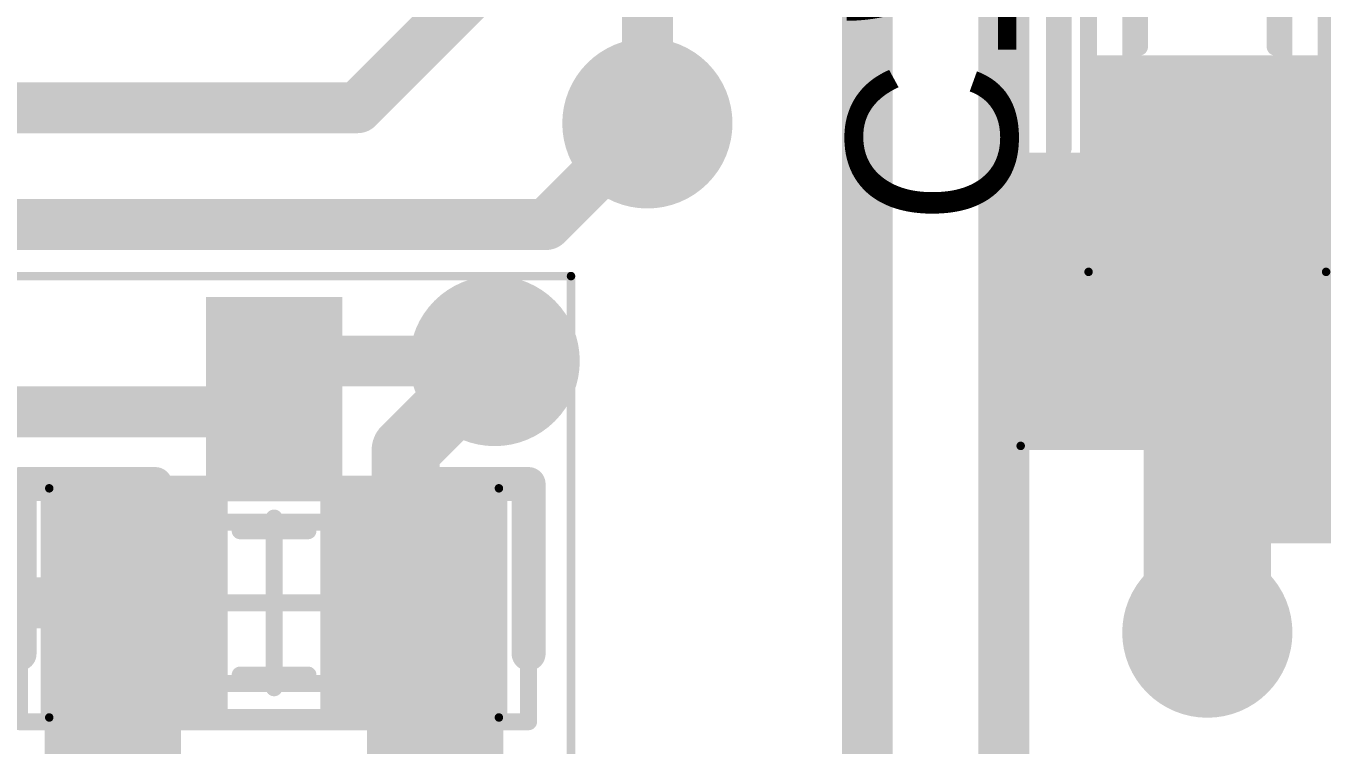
# Model space of a CAD drawing. Header units: millimetres. Extents: x 29 to 180, y 30 to 200.
# Drawn here: x 148.34 to 155.98, y 158.74 to 162.97 of the extents above; entities that cross this region are included whole.
import ezdxf

# ---------------------------------------------------------------- set-up
doc = ezdxf.new("R2010")
doc.units = ezdxf.units.MM
for name, color, linetype in [('BottomLayer', 5, 'Continuous'), ('BottomOverlay', 54, 'Continuous'), ('BottomPaste', 16, 'Continuous'), ('BottomSolder', 6, 'Continuous'), ('Mechanical13', 56, 'Continuous'), ('Mechanical15', 56, 'Continuous'), ('MultiLayer', 9, 'Continuous'), ('TopLayer', 1, 'Continuous'), ('TopOverlay', 2, 'Continuous'), ('TopPaste', 8, 'Continuous'), ('TopSolder', 216, 'Continuous'), ('ViaHoleLayer', 16, 'Continuous')]:
    doc.layers.add(name, color=color, linetype=linetype)

# ---------------------------------------------------------------- blocks, each defined once
blk = doc.blocks.new('SMD_C_1206_638')
at = {"layer": 'Mechanical13', "const_width": 0.0999998}
for points in [[(-1.69999914, 0.90000074), (-1.69999914, -0.8999982)], [(-1.69999914, 0.90000074), (1.70000168, 0.90000074)], [(1.70000168, 0.90000074), (1.70000168, -0.8999982)], [(-1.69999914, -0.8999982), (1.70000168, -0.8999982)]]:
    blk.add_lwpolyline(points, dxfattribs=at)
at = {"layer": 'Mechanical13', "const_width": 0.0499999}
for points in [[(-1.72499782, 0.90000074, 1), (-1.67500046, 0.90000074, 1)], [(-1.72499782, 0.90000074, 1), (-1.67500046, 0.90000074, 1)], [(1.675003, 0.90000074, 1), (1.72500036, 0.90000074, 1)], [(1.675003, 0.90000074, 1), (1.72500036, 0.90000074, 1)], [(-1.72499782, -0.8999982, 1), (-1.67500046, -0.8999982, 1)], [(-1.72499782, -0.8999982, 1), (-1.67500046, -0.8999982, 1)], [(1.675003, -0.8999982, 1), (1.72500036, -0.8999982, 1)], [(1.675003, -0.8999982, 1), (1.72500036, -0.8999982, 1)]]:
    blk.add_lwpolyline(points, format="xyb", close=True, dxfattribs=at)
at = {"layer": 'Mechanical15', "const_width": 0.0499999}
for points in [[(-2.50000008, 1.10000034), (-2.50000008, -1.10000034)], [(-2.50000008, 1.10000034), (2.47499886, 1.10000034)], [(2.47499886, 1.10000034), (2.47499886, -1.10000034)], [(-2.50000008, -1.10000034), (2.47499886, -1.10000034)]]:
    blk.add_lwpolyline(points, dxfattribs=at)
at = {"layer": 'Mechanical15', "const_width": 0.02499868}
for points in [[(-2.51249942, 1.10000034, 1), (-2.48750074, 1.10000034, 1)], [(-2.51249942, 1.10000034, 1), (-2.48750074, 1.10000034, 1)], [(2.46249952, 1.10000034, 1), (2.4874982, 1.10000034, 1)], [(2.46249952, 1.10000034, 1), (2.4874982, 1.10000034, 1)], [(-2.51249942, -1.10000034, 1), (-2.48750074, -1.10000034, 1)], [(-2.51249942, -1.10000034, 1), (-2.48750074, -1.10000034, 1)], [(2.46249952, -1.10000034, 1), (2.4874982, -1.10000034, 1)], [(2.46249952, -1.10000034, 1), (2.4874982, -1.10000034, 1)]]:
    blk.add_lwpolyline(points, format="xyb", close=True, dxfattribs=at)
at = {"layer": 'TopLayer'}
for points in [[(-0.8749995199999999, -0.9499981), (-0.8749995199999999, 0.9499981), (-2.32499916, -0.9499981), (-2.32499916, 0.9499981)], [(2.3250017, -0.9499981), (2.3250017, 0.9499981), (0.8750020599999999, -0.9499981), (0.8750020599999999, 0.9499981)]]:
    blk.add_solid(points, dxfattribs=at)
at = {"layer": 'TopOverlay', "const_width": 0.0999998}
for points in [[(-2.47499886, 1.10000034), (-2.47499886, -1.10000034)], [(-2.47499886, 1.10000034), (2.47499886, 1.10000034)], [(2.47499886, 1.10000034), (2.47499886, -1.10000034)], [(-0.7499985, 0.85000084), (0.75000104, 0.85000084)], [(-0.7499985, -0.8499983), (0.75000104, -0.8499983)], [(-2.47499886, -1.10000034), (2.47499886, -1.10000034)]]:
    blk.add_lwpolyline(points, dxfattribs=at)
at = {"layer": 'TopOverlay', "const_width": 0.0499999}
for points in [[(-2.49999754, 1.10000034, 1), (-2.45000018, 1.10000034, 1)], [(-2.49999754, 1.10000034, 1), (-2.45000018, 1.10000034, 1)], [(2.45000018, 1.10000034, 1), (2.49999754, 1.10000034, 1)], [(2.45000018, 1.10000034, 1), (2.49999754, 1.10000034, 1)], [(-0.77499718, 0.85000084, 1), (-0.72499982, 0.85000084, 1)], [(0.72500236, 0.85000084, 1), (0.77499972, 0.85000084, 1)], [(-0.77499718, -0.8499983, 1), (-0.72499982, -0.8499983, 1)], [(0.72500236, -0.8499983, 1), (0.77499972, -0.8499983, 1)], [(-2.49999754, -1.10000034, 1), (-2.45000018, -1.10000034, 1)], [(-2.49999754, -1.10000034, 1), (-2.45000018, -1.10000034, 1)], [(2.45000018, -1.10000034, 1), (2.49999754, -1.10000034, 1)], [(2.45000018, -1.10000034, 1), (2.49999754, -1.10000034, 1)]]:
    blk.add_lwpolyline(points, format="xyb", close=True, dxfattribs=at)
at = {"layer": 'TopPaste'}
for points in [[(-0.8749995199999999, -0.9499981), (-0.8749995199999999, 0.9499981), (-2.32499916, -0.9499981), (-2.32499916, 0.9499981)], [(2.3250017, -0.9499981), (2.3250017, 0.9499981), (0.8750020599999999, -0.9499981), (0.8750020599999999, 0.9499981)]]:
    blk.add_solid(points, dxfattribs=at)
at = {"layer": 'TopSolder'}
for points in [[(-0.77339952, -1.0515981), (-0.77339952, 1.0515981), (-2.42659916, -1.0515981), (-2.42659916, 1.0515981)], [(2.4266017, -1.0515981), (2.4266017, 1.0515981), (0.77340206, -1.0515981), (0.77340206, 1.0515981)]]:
    blk.add_solid(points, dxfattribs=at)
blk = doc.blocks.new('SMD_C_0603_B_639')
at = {"layer": 'BottomLayer'}
for points in [[(-1.29999994, 0.5499989), (-1.29999994, -0.5499989), (-0.30000194, 0.5499989), (-0.30000194, -0.5499989)], [(0.2999994, 0.5499989), (0.2999994, -0.5499989), (1.2999974, 0.5499989), (1.2999974, -0.5499989)]]:
    blk.add_solid(points, dxfattribs=at)
at = {"layer": 'BottomOverlay', "const_width": 0.0999998}
for points in [[(-1.44999964, 0.7000011399999999), (-1.44999964, -0.7000011399999999)], [(-1.44999964, 0.7000011399999999), (1.44999964, 0.7000011399999999)], [(1.44999964, 0.7000011399999999), (1.44999964, -0.7000011399999999)], [(-0.1499997, 0.40000174), (0.1499997, 0.40000174)], [(-0.1499997, -0.3999992), (0.1499997, -0.3999992)], [(-1.44999964, -0.7000011399999999), (1.44999964, -0.7000011399999999)]]:
    blk.add_lwpolyline(points, dxfattribs=at)
at = {"layer": 'BottomOverlay', "const_width": 0.0499999}
for points in [[(-1.47499832, 0.7000011399999999, 1), (-1.42500096, 0.7000011399999999, 1)], [(-1.47499832, 0.7000011399999999, 1), (-1.42500096, 0.7000011399999999, 1)], [(1.42500096, 0.7000011399999999, 1), (1.47499832, 0.7000011399999999, 1)], [(1.42500096, 0.7000011399999999, 1), (1.47499832, 0.7000011399999999, 1)], [(-0.17499838, 0.40000174, 1), (-0.12500102, 0.40000174, 1)], [(0.12500102, 0.40000174, 1), (0.17499838, 0.40000174, 1)], [(-0.17499838, -0.3999992, 1), (-0.12500102, -0.3999992, 1)], [(0.12500102, -0.3999992, 1), (0.17499838, -0.3999992, 1)], [(-1.47499832, -0.7000011399999999, 1), (-1.42500096, -0.7000011399999999, 1)], [(-1.47499832, -0.7000011399999999, 1), (-1.42500096, -0.7000011399999999, 1)], [(1.42500096, -0.7000011399999999, 1), (1.47499832, -0.7000011399999999, 1)], [(1.42500096, -0.7000011399999999, 1), (1.47499832, -0.7000011399999999, 1)]]:
    blk.add_lwpolyline(points, format="xyb", close=True, dxfattribs=at)
at = {"layer": 'BottomPaste'}
for points in [[(-1.29999994, 0.5499989), (-1.29999994, -0.5499989), (-0.30000194, 0.5499989), (-0.30000194, -0.5499989)], [(0.2999994, 0.5499989), (0.2999994, -0.5499989), (1.2999974, 0.5499989), (1.2999974, -0.5499989)]]:
    blk.add_solid(points, dxfattribs=at)
at = {"layer": 'BottomSolder'}
for points in [[(-1.40159994, 0.6515989), (-1.40159994, -0.6515989), (-0.19840194, 0.6515989), (-0.19840194, -0.6515989)], [(0.1983994, 0.6515989), (0.1983994, -0.6515989), (1.4015974, 0.6515989), (1.4015974, -0.6515989)]]:
    blk.add_solid(points, dxfattribs=at)
at = {"layer": 'Mechanical13', "const_width": 0.0999998}
for points in [[(-0.90000074, 0.45000164), (-0.90000074, -0.4499991)], [(-0.90000074, 0.45000164), (0.8999982, 0.45000164)], [(0.8999982, 0.45000164), (0.8999982, -0.4499991)], [(-0.90000074, -0.4499991), (0.8999982, -0.4499991)]]:
    blk.add_lwpolyline(points, dxfattribs=at)
at = {"layer": 'Mechanical13', "const_width": 0.0499999}
for points in [[(-0.9249994199999999, 0.45000164, 1), (-0.8750020599999999, 0.45000164, 1)], [(-0.9249994199999999, 0.45000164, 1), (-0.8750020599999999, 0.45000164, 1)], [(0.8749995199999999, 0.45000164, 1), (0.9249968799999999, 0.45000164, 1)], [(0.8749995199999999, 0.45000164, 1), (0.9249968799999999, 0.45000164, 1)], [(-0.9249994199999999, -0.4499991, 1), (-0.8750020599999999, -0.4499991, 1)], [(-0.9249994199999999, -0.4499991, 1), (-0.8750020599999999, -0.4499991, 1)], [(0.8749995199999999, -0.4499991, 1), (0.9249968799999999, -0.4499991, 1)], [(0.8749995199999999, -0.4499991, 1), (0.9249968799999999, -0.4499991, 1)]]:
    blk.add_lwpolyline(points, format="xyb", close=True, dxfattribs=at)
at = {"layer": 'Mechanical15', "const_width": 0.0499999}
for points in [[(-1.47500086, 0.7000011399999999), (-1.47500086, -0.7000011399999999)], [(-1.47500086, 0.7000011399999999), (1.44999964, 0.7000011399999999)], [(1.44999964, 0.7000011399999999), (1.44999964, -0.7000011399999999)], [(-1.47500086, -0.7000011399999999), (1.44999964, -0.7000011399999999)]]:
    blk.add_lwpolyline(points, dxfattribs=at)
at = {"layer": 'Mechanical15', "const_width": 0.02499868}
for points in [[(-1.4875002, 0.7000011399999999, 1), (-1.46250152, 0.7000011399999999, 1)], [(-1.4875002, 0.7000011399999999, 1), (-1.46250152, 0.7000011399999999, 1)], [(1.4375003, 0.7000011399999999, 1), (1.46249898, 0.7000011399999999, 1)], [(1.4375003, 0.7000011399999999, 1), (1.46249898, 0.7000011399999999, 1)], [(-1.4875002, -0.7000011399999999, 1), (-1.46250152, -0.7000011399999999, 1)], [(-1.4875002, -0.7000011399999999, 1), (-1.46250152, -0.7000011399999999, 1)], [(1.4375003, -0.7000011399999999, 1), (1.46249898, -0.7000011399999999, 1)], [(1.4375003, -0.7000011399999999, 1), (1.46249898, -0.7000011399999999, 1)]]:
    blk.add_lwpolyline(points, format="xyb", close=True, dxfattribs=at)
blk = doc.blocks.new('SMD_R_0603_B_844')
at = {"layer": 'BottomLayer'}
for points in [[(-1.17499892, 0.52500022), (-1.17499892, -0.52500022), (-0.37500052, 0.52500022), (-0.37500052, -0.52500022)], [(0.37500052, 0.52500022), (0.37500052, -0.52500022), (1.17499892, 0.52500022), (1.17499892, -0.52500022)]]:
    blk.add_solid(points, dxfattribs=at)
at = {"layer": 'BottomOverlay', "const_width": 0.0999998}
for points in [[(1.32500116, 0.67499992), (-1.32500116, 0.67499992)], [(-1.32500116, 0.67499992), (-1.32500116, -0.67499992)], [(1.32500116, 0.67499992), (1.32500116, -0.67499992)], [(0.1999996, 0.42500042), (-0.1999996, 0.42500042)], [(-0.0999998, -0.42500042), (-0.1999996, -0.42500042)], [(0.0999998, -0.42500042), (-0.0999998, -0.42500042)], [(0.1999996, -0.42500042), (0.0999998, -0.42500042)], [(1.32500116, -0.67499992), (-1.32500116, -0.67499992)]]:
    blk.add_lwpolyline(points, dxfattribs=at)
at = {"layer": 'BottomOverlay', "const_width": 0.0499999}
for points in [[(-1.34999984, 0.67499992, 1), (-1.30000248, 0.67499992, 1)], [(-1.34999984, 0.67499992, 1), (-1.30000248, 0.67499992, 1)], [(1.30000248, 0.67499992, 1), (1.34999984, 0.67499992, 1)], [(1.30000248, 0.67499992, 1), (1.34999984, 0.67499992, 1)], [(-0.22499828, 0.42500042, 1), (-0.17500092, 0.42500042, 1)], [(0.17500092, 0.42500042, 1), (0.22499828, 0.42500042, 1)], [(-0.22499828, -0.42500042, 1), (-0.17500092, -0.42500042, 1)], [(-0.12499848, -0.42500042, 1), (-0.07500111999999999, -0.42500042, 1)], [(-0.12499848, -0.42500042, 1), (-0.07500111999999999, -0.42500042, 1)], [(0.07500111999999999, -0.42500042, 1), (0.12499848, -0.42500042, 1)], [(0.07500111999999999, -0.42500042, 1), (0.12499848, -0.42500042, 1)], [(0.17500092, -0.42500042, 1), (0.22499828, -0.42500042, 1)], [(-1.34999984, -0.67499992, 1), (-1.30000248, -0.67499992, 1)], [(-1.34999984, -0.67499992, 1), (-1.30000248, -0.67499992, 1)], [(1.30000248, -0.67499992, 1), (1.34999984, -0.67499992, 1)], [(1.30000248, -0.67499992, 1), (1.34999984, -0.67499992, 1)]]:
    blk.add_lwpolyline(points, format="xyb", close=True, dxfattribs=at)
at = {"layer": 'BottomPaste'}
for points in [[(-1.17499892, 0.52500022), (-1.17499892, -0.52500022), (-0.37500052, 0.52500022), (-0.37500052, -0.52500022)], [(0.37500052, 0.52500022), (0.37500052, -0.52500022), (1.17499892, 0.52500022), (1.17499892, -0.52500022)]]:
    blk.add_solid(points, dxfattribs=at)
at = {"layer": 'BottomSolder'}
for points in [[(-1.27659892, 0.6266002199999999), (-1.27659892, -0.6266002199999999), (-0.27340052, 0.6266002199999999), (-0.27340052, -0.6266002199999999)], [(0.27340052, 0.6266002199999999), (0.27340052, -0.6266002199999999), (1.27659892, 0.6266002199999999), (1.27659892, -0.6266002199999999)]]:
    blk.add_solid(points, dxfattribs=at)
at = {"layer": 'Mechanical13', "const_width": 0.0999998}
for points in [[(-0.8249996199999999, 0.47500032), (-0.8249996199999999, -0.47500032)], [(0.8249996199999999, 0.47500032), (-0.8249996199999999, 0.47500032)], [(0.8249996199999999, 0.47500032), (0.8249996199999999, -0.47500032)], [(0.8249996199999999, -0.47500032), (-0.8249996199999999, -0.47500032)]]:
    blk.add_lwpolyline(points, dxfattribs=at)
at = {"layer": 'Mechanical13', "const_width": 0.0499999}
for points in [[(-0.8499983, 0.47500032, 1), (-0.80000094, 0.47500032, 1)], [(-0.8499983, 0.47500032, 1), (-0.80000094, 0.47500032, 1)], [(0.80000094, 0.47500032, 1), (0.8499983, 0.47500032, 1)], [(0.80000094, 0.47500032, 1), (0.8499983, 0.47500032, 1)], [(-0.8499983, -0.47500032, 1), (-0.80000094, -0.47500032, 1)], [(-0.8499983, -0.47500032, 1), (-0.80000094, -0.47500032, 1)], [(0.80000094, -0.47500032, 1), (0.8499983, -0.47500032, 1)], [(0.80000094, -0.47500032, 1), (0.8499983, -0.47500032, 1)]]:
    blk.add_lwpolyline(points, format="xyb", close=True, dxfattribs=at)
at = {"layer": 'Mechanical15', "const_width": 0.0499999}
for points in [[(-1.32500116, 0.67499992), (-1.32500116, -0.67499992)], [(1.32500116, 0.67499992), (-1.32500116, 0.67499992)], [(1.32500116, 0.67499992), (1.32500116, -0.67499992)], [(1.32500116, -0.67499992), (-1.32500116, -0.67499992)]]:
    blk.add_lwpolyline(points, dxfattribs=at)
at = {"layer": 'Mechanical15', "const_width": 0.02499868}
for points in [[(-1.3375005, 0.67499992, 1), (-1.31250182, 0.67499992, 1)], [(-1.3375005, 0.67499992, 1), (-1.31250182, 0.67499992, 1)], [(1.31250182, 0.67499992, 1), (1.3375005, 0.67499992, 1)], [(1.31250182, 0.67499992, 1), (1.3375005, 0.67499992, 1)], [(-1.3375005, -0.67499992, 1), (-1.31250182, -0.67499992, 1)], [(-1.3375005, -0.67499992, 1), (-1.31250182, -0.67499992, 1)], [(1.31250182, -0.67499992, 1), (1.3375005, -0.67499992, 1)], [(1.31250182, -0.67499992, 1), (1.3375005, -0.67499992, 1)]]:
    blk.add_lwpolyline(points, format="xyb", close=True, dxfattribs=at)
blk = doc.blocks.new('SOT23_3_945')
at = {"layer": 'Mechanical13', "const_width": 0.0999998}
for points in [[(-0.7000011399999999, 1.49999954), (0.6999985999999999, 1.49999954)], [(-0.7000011399999999, 1.49999954), (-0.7000011399999999, -1.49999954)], [(0.6999985999999999, 1.49999954), (0.6999985999999999, -1.49999954)], [(-0.7000011399999999, -1.49999954), (0.6999985999999999, -1.49999954)]]:
    blk.add_lwpolyline(points, dxfattribs=at)
at = {"layer": 'Mechanical13', "const_width": 0.0499999}
for points in [[(-0.72499982, 1.49999954, 1), (-0.67500246, 1.49999954, 1)], [(-0.72499982, 1.49999954, 1), (-0.67500246, 1.49999954, 1)], [(0.67499992, 1.49999954, 1), (0.72499728, 1.49999954, 1)], [(0.67499992, 1.49999954, 1), (0.72499728, 1.49999954, 1)], [(-0.72499982, -1.49999954, 1), (-0.67500246, -1.49999954, 1)], [(-0.72499982, -1.49999954, 1), (-0.67500246, -1.49999954, 1)], [(0.67499992, -1.49999954, 1), (0.72499728, -1.49999954, 1)], [(0.67499992, -1.49999954, 1), (0.72499728, -1.49999954, 1)]]:
    blk.add_lwpolyline(points, format="xyb", close=True, dxfattribs=at)
at = {"layer": 'Mechanical15'}
for points, const_width in [([(-1.92499996, 1.75000158), (1.92499996, 1.75000158)], 0.0499999), ([(-1.92499996, 1.75000158), (-1.92499996, -1.74999904)], 0.0499999), ([(1.92499996, 1.75000158), (1.92499996, -1.74999904)], 0.0499999), ([(0, 0.50000154), (0, -0.499999)], 0.0999998), ([(-0.499999, 0), (0.499999, 0)], 0.0999998), ([(-1.92499996, -1.74999904), (1.92499996, -1.74999904)], 0.0499999)]:
    blk.add_lwpolyline(points, dxfattribs=dict(at, const_width=const_width))
for points, const_width in [([(-1.9374993, 1.75000158, 1), (-1.91250062, 1.75000158, 1)], 0.02499868), ([(-1.9374993, 1.75000158, 1), (-1.91250062, 1.75000158, 1)], 0.02499868), ([(1.91250062, 1.75000158, 1), (1.9374993, 1.75000158, 1)], 0.02499868), ([(1.91250062, 1.75000158, 1), (1.9374993, 1.75000158, 1)], 0.02499868), ([(-0.02499868, 0.50000154, 1), (0.02499868, 0.50000154, 1)], 0.0499999), ([(-0.52499768, 0, 1), (-0.47500032, 0, 1)], 0.0499999), ([(0.47500032, 0, 1), (0.52499768, 0, 1)], 0.0499999), ([(-0.02499868, -0.499999, 1), (0.02499868, -0.499999, 1)], 0.0499999), ([(-1.9374993, -1.74999904, 1), (-1.91250062, -1.74999904, 1)], 0.02499868), ([(-1.9374993, -1.74999904, 1), (-1.91250062, -1.74999904, 1)], 0.02499868), ([(1.91250062, -1.74999904, 1), (1.9374993, -1.74999904, 1)], 0.02499868), ([(1.91250062, -1.74999904, 1), (1.9374993, -1.74999904, 1)], 0.02499868)]:
    blk.add_lwpolyline(points, format="xyb", close=True, dxfattribs=dict(at, const_width=const_width))
at = {"layer": 'TopLayer'}
for points in [[(-0.7000011399999999, 0.6500012399999999), (-0.7000011399999999, 1.25000004), (-1.69999914, 0.6500012399999999), (-1.69999914, 1.25000004)], [(1.69999914, -0.2999994), (1.69999914, 0.2999994), (0.7000011399999999, -0.2999994), (0.7000011399999999, 0.2999994)], [(-0.7000011399999999, -1.2499975), (-0.7000011399999999, -0.6499986999999999), (-1.69999914, -1.2499975), (-1.69999914, -0.6499986999999999)]]:
    blk.add_solid(points, dxfattribs=at)
at = {"layer": 'TopOverlay'}
for points, const_width in [([(-1.07499912, 1.80000148, 1), (-1.32500116, 1.80000148, 1)], 0.2499995), ([(-1.3875004, 1.80000148, 1), (-1.26250192, 1.80000148, 1)], 0.12499848), ([(-1.13749836, 1.80000148, 1), (-1.01249988, 1.80000148, 1)], 0.12499848), ([(-0.3499993, 1.49999954, 1), (-0.2499995, 1.49999954, 1)], 0.0999998), ([(0.6499986999999999, 1.49999954, 1), (0.7499985, 1.49999954, 1)], 0.0999998), ([(0.6499986999999999, 1.49999954, 1), (0.7499985, 1.49999954, 1)], 0.0999998), ([(0.6499986999999999, 0.7000011399999999, 1), (0.7499985, 0.7000011399999999, 1)], 0.0999998), ([(0.6499986999999999, -0.6999985999999999, 1), (0.7499985, -0.6999985999999999, 1)], 0.0999998), ([(-0.3499993, -1.49999954, 1), (-0.2499995, -1.49999954, 1)], 0.0999998), ([(0.6499986999999999, -1.49999954, 1), (0.7499985, -1.49999954, 1)], 0.0999998), ([(0.6499986999999999, -1.49999954, 1), (0.7499985, -1.49999954, 1)], 0.0999998)]:
    blk.add_lwpolyline(points, format="xyb", close=True, dxfattribs=dict(at, const_width=const_width))
at = {"layer": 'TopOverlay', "const_width": 0.1999996}
for points in [[(-0.2999994, 1.49999954), (0.6999985999999999, 1.49999954)], [(0.6999985999999999, 1.49999954), (0.6999985999999999, 0.7000011399999999)], [(0.6999985999999999, -0.6999985999999999), (0.6999985999999999, -1.49999954)], [(-0.2999994, -1.49999954), (0.6999985999999999, -1.49999954)]]:
    blk.add_lwpolyline(points, dxfattribs=at)
at = {"layer": 'TopPaste'}
for points in [[(-0.7000011399999999, 0.6500012399999999), (-0.7000011399999999, 1.25000004), (-1.69999914, 0.6500012399999999), (-1.69999914, 1.25000004)], [(1.69999914, -0.2999994), (1.69999914, 0.2999994), (0.7000011399999999, -0.2999994), (0.7000011399999999, 0.2999994)], [(-0.7000011399999999, -1.2499975), (-0.7000011399999999, -0.6499986999999999), (-1.69999914, -1.2499975), (-1.69999914, -0.6499986999999999)]]:
    blk.add_solid(points, dxfattribs=at)
at = {"layer": 'TopSolder'}
for points in [[(-0.59840114, 0.54840124), (-0.59840114, 1.35160004), (-1.80159914, 0.54840124), (-1.80159914, 1.35160004)], [(1.80159914, -0.4015994), (1.80159914, 0.4015994), (0.59840114, -0.4015994), (0.59840114, 0.4015994)], [(-0.59840114, -1.3515975), (-0.59840114, -0.5483987), (-1.80159914, -1.3515975), (-1.80159914, -0.5483987)]]:
    blk.add_solid(points, dxfattribs=at)

msp = doc.modelspace()

# ---------------------------------------------------------------- linework, layer by layer
at = {"layer": 'BottomLayer'}
for points, const_width in [([(153.29600024, 151.69599836), (153.29600024, 166.49599924)], 0.2999994), ([(152.0000008, 162.40000032), (152.0000008, 166.39999994)], 0.2999994), ([(154.10000168, 155.20000202), (154.10000168, 166.30000014)], 0.2999994), ([(155.29998404, 159.40000124), (155.29998404, 162.19998802)], 0.75000104), ([(151.900001, 162.30000052), (152.0000008, 162.40000032)], 0.2999994), ([(150.57498714, 160.47498766), (151.10000006, 161.00000058)], 0.3999992), ([(150.57498714, 159.57500216), (150.57498714, 160.47498766)], 0.3999992), ([(155.29998404, 159.40000124), (155.30000182, 159.40000124)], 0.75000104), ([(146.02499878, 159.57500216), (149.0249877, 159.57500216)], 0.2999994)]:
    msp.add_lwpolyline(points, dxfattribs=dict(at, const_width=const_width))
for points, const_width in [([(151.8000012, 162.40000032, 1), (152.2000004, 162.40000032, 1)], 0.3999992), ([(155.11248378, 162.19998802, 1), (155.4874843, 162.19998802, 1)], 0.37500052), ([(151.92500222, 162.40000032, 1), (152.07499938, 162.40000032, 1)], 0.1499997), ([(151.92500222, 162.40000032, 1), (152.07499938, 162.40000032, 1)], 0.1499997), ([(151.82500242, 162.30000052, 1), (151.97499958, 162.30000052, 1)], 0.1499997), ([(150.90000046, 161.00000058, 1), (151.29999966, 161.00000058, 1)], 0.3999992), ([(151.00000026, 161.00000058, 1), (151.19999986, 161.00000058, 1)], 0.1999996), ([(150.47498734, 160.47498766, 1), (150.67498694, 160.47498766, 1)], 0.1999996), ([(150.47498734, 160.47498766, 1), (150.67498694, 160.47498766, 1)], 0.1999996), ([(150.47498734, 159.57500216, 1), (150.67498694, 159.57500216, 1)], 0.1999996), ([(155.10000222, 159.40000124, 1), (155.50000142, 159.40000124, 1)], 0.3999992), ([(155.11248378, 159.40000124, 1), (155.4874843, 159.40000124, 1)], 0.37500052), ([(155.11248378, 159.40000124, 1), (155.4874843, 159.40000124, 1)], 0.37500052), ([(155.11250156, 159.40000124, 1), (155.48750208, 159.40000124, 1)], 0.37500052), ([(148.94998912, 159.57500216, 1), (149.09998628, 159.57500216, 1)], 0.1499997)]:
    msp.add_lwpolyline(points, format="xyb", close=True, dxfattribs=dict(at, const_width=const_width))
at = {"layer": 'BottomSolder', "const_width": 0.5015992}
for points in [[(151.7492012, 162.40000032, 1), (152.2508004, 162.40000032, 1)], [(150.84920046, 161.00000058, 1), (151.35079966, 161.00000058, 1)], [(155.04920222, 159.40000124, 1), (155.55080142, 159.40000124, 1)]]:
    msp.add_lwpolyline(points, format="xyb", close=True, dxfattribs=at)
at = {"layer": 'MultiLayer', "const_width": 0.3999992}
for points in [[(151.8000012, 162.40000032, 1), (152.2000004, 162.40000032, 1)], [(150.90000046, 161.00000058, 1), (151.29999966, 161.00000058, 1)], [(155.10000222, 159.40000124, 1), (155.50000142, 159.40000124, 1)]]:
    msp.add_lwpolyline(points, format="xyb", close=True, dxfattribs=at)
at = {"layer": 'TopLayer'}
for points, const_width in [([(150.29199812, 162.49199912), (152.0000008, 164.2000018)], 0.2999994), ([(138.3080038, 162.49199912), (150.29199812, 162.49199912)], 0.2999994), ([(151.4040025, 161.80400202), (152.0000008, 162.40000032)], 0.2999994), ([(138.30400076, 161.80400202), (151.4040025, 161.80400202)], 0.2999994), ([(155.29999166, 160.30000198), (155.29999166, 161.40000486)], 0.75000104), ([(149.80000012, 160.77499468), (149.80000012, 161.00000312)], 0.2999994), ([(149.80000012, 161.00000312), (149.80000266, 161.00000058)], 0.2999994), ([(149.80000266, 161.00000058), (151.10000006, 161.00000058)], 0.2999994), ([(149.80000012, 160.70000118), (149.80000012, 160.77499468)], 0.2999994), ([(139.8999996, 160.70000118), (149.80000012, 160.70000118)], 0.2999994), ([(155.29999166, 160.30000198), (155.30000182, 160.30000198)], 0.75000104), ([(155.30000182, 160.30000198), (157.10000076, 160.30000198)], 0.75000104), ([(155.30000182, 159.40000124), (155.30000182, 160.30000198)], 0.75000104)]:
    msp.add_lwpolyline(points, dxfattribs=dict(at, const_width=const_width))
for points, const_width in [([(151.8000012, 162.40000032, 1), (152.2000004, 162.40000032, 1)], 0.3999992), ([(150.21699954, 162.49199912, 1), (150.3669967, 162.49199912, 1)], 0.1499997), ([(150.21699954, 162.49199912, 1), (150.3669967, 162.49199912, 1)], 0.1499997), ([(151.92500222, 162.40000032, 1), (152.07499938, 162.40000032, 1)], 0.1499997), ([(151.32900392, 161.80400202, 1), (151.47900108, 161.80400202, 1)], 0.1499997), ([(151.32900392, 161.80400202, 1), (151.47900108, 161.80400202, 1)], 0.1499997), ([(155.1124914, 161.40000486, 1), (155.48749192, 161.40000486, 1)], 0.37500052), ([(150.90000046, 161.00000058, 1), (151.29999966, 161.00000058, 1)], 0.3999992), ([(149.72500154, 161.00000312, 1), (149.8749987, 161.00000312, 1)], 0.1499997), ([(149.72500154, 161.00000312, 1), (149.8749987, 161.00000312, 1)], 0.1499997), ([(149.72500408, 161.00000058, 1), (149.87500124, 161.00000058, 1)], 0.1499997), ([(149.72500408, 161.00000058, 1), (149.87500124, 161.00000058, 1)], 0.1499997), ([(151.02500148, 161.00000058, 1), (151.17499864, 161.00000058, 1)], 0.1499997), ([(149.72500154, 160.77499468, 1), (149.8749987, 160.77499468, 1)], 0.1499997), ([(149.72500154, 160.77499468, 1), (149.8749987, 160.77499468, 1)], 0.1499997), ([(149.72500154, 160.70000118, 1), (149.8749987, 160.70000118, 1)], 0.1499997), ([(149.72500154, 160.70000118, 1), (149.8749987, 160.70000118, 1)], 0.1499997), ([(155.1124914, 160.30000198, 1), (155.48749192, 160.30000198, 1)], 0.37500052), ([(155.1124914, 160.30000198, 1), (155.48749192, 160.30000198, 1)], 0.37500052), ([(155.11250156, 160.30000198, 1), (155.48750208, 160.30000198, 1)], 0.37500052), ([(155.11250156, 160.30000198, 1), (155.48750208, 160.30000198, 1)], 0.37500052), ([(155.11250156, 160.30000198, 1), (155.48750208, 160.30000198, 1)], 0.37500052), ([(155.10000222, 159.40000124, 1), (155.50000142, 159.40000124, 1)], 0.3999992), ([(155.11250156, 159.40000124, 1), (155.48750208, 159.40000124, 1)], 0.37500052)]:
    msp.add_lwpolyline(points, format="xyb", close=True, dxfattribs=dict(at, const_width=const_width))
at = {"layer": 'TopSolder', "const_width": 0.5015992}
for points in [[(151.7492012, 162.40000032, 1), (152.2508004, 162.40000032, 1)], [(150.84920046, 161.00000058, 1), (151.35079966, 161.00000058, 1)], [(155.04920222, 159.40000124, 1), (155.55080142, 159.40000124, 1)]]:
    msp.add_lwpolyline(points, format="xyb", close=True, dxfattribs=at)
at = {"layer": 'ViaHoleLayer', "const_width": 0.2499995}
for points in [[(151.87500232, 162.40000032, 1), (152.12499928, 162.40000032, 1)], [(150.97500158, 161.00000058, 1), (151.22499854, 161.00000058, 1)], [(155.17500334, 159.40000124, 1), (155.4250003, 159.40000124, 1)]]:
    msp.add_lwpolyline(points, format="xyb", close=True, dxfattribs=at)

# ---------------------------------------------------------------- block references
for name, p, rotation in [('SMD_C_1206_638', (155.29999166, 163.0000042), 90), ('SMD_C_0603_B_639', (155.29998404, 162.99998896), 90), ('SOT23_3_945', (149.80000012, 159.57499454), 90), ('SMD_R_0603_B_844', (149.79998742, 159.57500216), 180)]:
    msp.add_blockref(name, p, dxfattribs=dict(rotation=rotation))

# ---------------------------------------------------------------- texts
at = {"layer": 'BottomOverlay', "text_generation_flag": 2}
msp.add_text('C73', height=1.00000054, rotation=270, dxfattribs=at).set_placement((153.17499972, 161.80000152))

doc.saveas('drawing.dxf')
